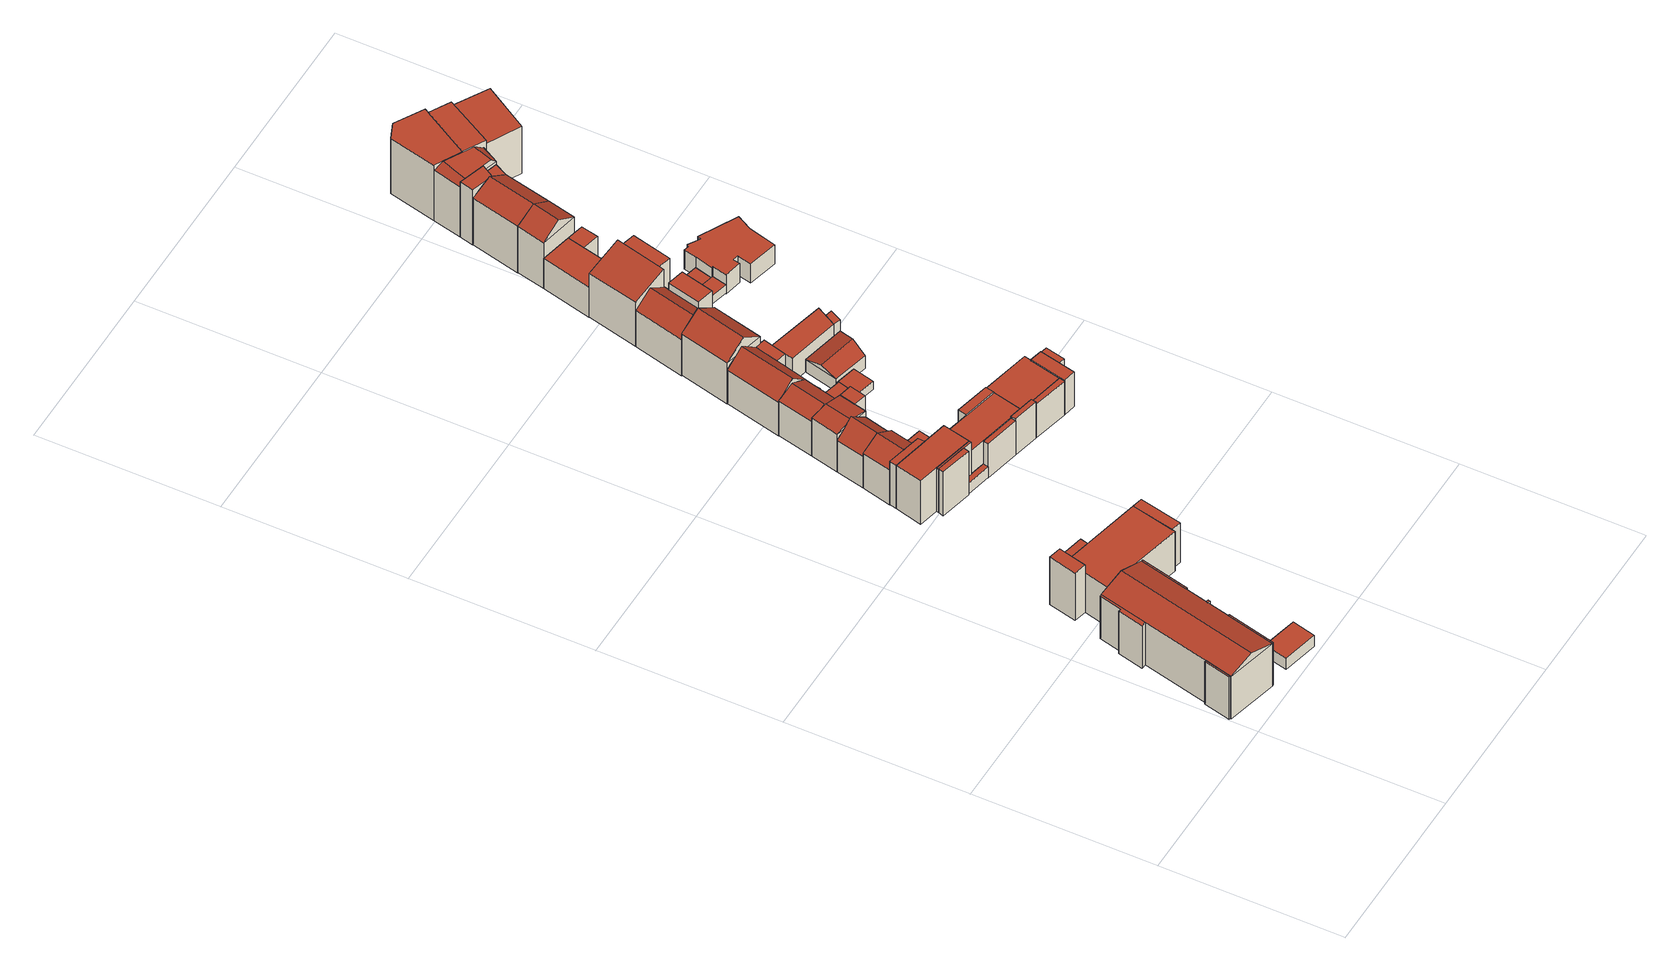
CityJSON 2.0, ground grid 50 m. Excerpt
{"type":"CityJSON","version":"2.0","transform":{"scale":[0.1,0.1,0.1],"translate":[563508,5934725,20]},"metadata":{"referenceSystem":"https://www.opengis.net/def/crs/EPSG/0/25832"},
"CityObjects":{
"building1":{"type":"Building","attributes":{"Geometrietyp2DReferenz":"Polygon","Gemeindeschluessel":"02100110","function":"31001_2010"},"children":["building1-1","building1-2","building1-3","building1-4","building1-5","building1-6"]},
"building1-1":{"type":"BuildingPart","attributes":{"roofType":"1000","measuredHeight":14.23,"storeysAboveGround":4},"parents":["building1"],"geometry":[{"type":"Solid","lod":"2","boundaries":[[[[0,1,2,3]],[[4,5,6,7]],[[6,3,2,7]],[[7,2,1,4]],[[4,1,0,5]],[[5,0,3,6]]]],"semantics":{"surfaces":[{"type":"GroundSurface"},{"type":"RoofSurface","Flaechengroesse":"5.32854754474908","Flaechenrichtung":"0","Flaechenneigung":"90"},{"type":"WallSurface"}],"values":[[0,1,2,2,2,2]]}}]},
"building1-2":{"type":"BuildingPart","attributes":{"roofType":"1000","measuredHeight":14.23,"storeysAboveGround":4},"parents":["building1"],"geometry":[{"type":"Solid","lod":"2","boundaries":[[[[8,9,10,11]],[[12,13,14,15]],[[14,11,10,15]],[[15,10,9,12]],[[12,9,8,13]],[[13,8,11,14]]]],"semantics":{"surfaces":[{"type":"GroundSurface"},{"type":"RoofSurface","Flaechengroesse":"2.61939300060474","Flaechenrichtung":"0","Flaechenneigung":"90"},{"type":"WallSurface"}],"values":[[0,1,2,2,2,2]]}}]},
"building1-3":{"type":"BuildingPart","attributes":{"roofType":"1000","measuredHeight":14.23,"storeysAboveGround":4},"parents":["building1"],"geometry":[{"type":"Solid","lod":"2","boundaries":[[[[16,17,18,19]],[[20,21,22,23]],[[22,19,18,23]],[[23,18,17,20]],[[20,17,16,21]],[[21,16,19,22]]]],"semantics":{"surfaces":[{"type":"GroundSurface"},{"type":"RoofSurface","Flaechengroesse":"0.48314563213718","Flaechenrichtung":"0","Flaechenneigung":"90"},{"type":"WallSurface"}],"values":[[0,1,2,2,2,2]]}}]},
"building1-4":{"type":"BuildingPart","attributes":{"roofType":"1000","measuredHeight":14.23,"storeysAboveGround":4},"parents":["building1"],"geometry":[{"type":"Solid","lod":"2","boundaries":[[[[24,25,26,27,28,29]],[[30,31,32,33,34,35]],[[34,29,28,35]],[[35,28,27,30]],[[30,27,26,31]],[[31,26,25,32]],[[32,25,24,33]],[[33,24,29,34]]]],"semantics":{"surfaces":[{"type":"GroundSurface"},{"type":"RoofSurface","Flaechengroesse":"13.1425052813502","Flaechenrichtung":"0","Flaechenneigung":"90"},{"type":"WallSurface"}],"values":[[0,1,2,2,2,2,2,2]]}}]},
"building1-5":{"type":"BuildingPart","attributes":{"roofType":"1000","measuredHeight":14.23,"storeysAboveGround":4},"parents":["building1"],"geometry":[{"type":"Solid","lod":"2","boundaries":[[[[36,37,38,39]],[[40,41,42,43]],[[42,39,38,43]],[[43,38,37,40]],[[40,37,36,41]],[[41,36,39,42]]]],"semantics":{"surfaces":[{"type":"GroundSurface"},{"type":"RoofSurface","Flaechengroesse":"5.55852126192706","Flaechenrichtung":"0","Flaechenneigung":"90"},{"type":"WallSurface"}],"values":[[0,1,2,2,2,2]]}}]},
"building1-6":{"type":"BuildingPart","attributes":{"roofType":"3100","measuredHeight":16.59,"storeysAboveGround":4},"parents":["building1"],"geometry":[{"type":"Solid","lod":"2","boundaries":[[[[44,2,38,45]],[[7,46,47,43]],[[48,47,46,49]],[[43,47,48]],[[49,46,7]],[[48,45,38,43]],[[43,38,2,7]],[[7,2,44,49]],[[49,44,45,48]]]],"semantics":{"surfaces":[{"type":"GroundSurface"},{"type":"RoofSurface","Flaechengroesse":"315.160801596545","Flaechenrichtung":"103.298118941007","Flaechenneigung":"72.0765352158799"},{"type":"RoofSurface","Flaechengroesse":"314.772934314425","Flaechenrichtung":"283.326560660885","Flaechenneigung":"72.076520180931"},{"type":"WallSurface"}],"values":[[0,1,2,3,3,3,3,3,3]]}}]},
"building2":{"type":"Building","attributes":{"Geometrietyp2DReferenz":"Polygon","Gemeindeschluessel":"02100110","function":"31001_2010","roofType":"1000","measuredHeight":3.72,"storeysAboveGround":1},"geometry":[{"type":"Solid","lod":"2","boundaries":[[[[50,51,52,53]],[[54,55,56,57]],[[56,53,52,57]],[[57,52,51,54]],[[54,51,50,55]],[[55,50,53,56]]]],"semantics":{"surfaces":[{"type":"GroundSurface"},{"type":"RoofSurface","Flaechengroesse":"67.8488260003602","Flaechenrichtung":"0","Flaechenneigung":"90"},{"type":"WallSurface"}],"values":[[0,1,2,2,2,2]]}}]},
"building3":{"type":"Building","attributes":{"Geometrietyp2DReferenz":"Polygon","Gemeindeschluessel":"02100110","function":"31001_1010"},"children":["building3-1","building3-2","building3-3","building3-4"]},
"building3-1":{"type":"BuildingPart","attributes":{"roofType":"1000","measuredHeight":13.28,"storeysAboveGround":5},"parents":["building3"],"geometry":[{"type":"Solid","lod":"2","boundaries":[[[[58,59,60,61]],[[62,63,64,65]],[[64,61,60,65]],[[65,60,59,62]],[[62,59,58,63]],[[63,58,61,64]]]],"semantics":{"surfaces":[{"type":"GroundSurface"},{"type":"RoofSurface","Flaechengroesse":"34.6815328825205","Flaechenrichtung":"0","Flaechenneigung":"90"},{"type":"WallSurface"}],"values":[[0,1,2,2,2,2]]}}]},
"building3-2":{"type":"BuildingPart","attributes":{"roofType":"1000","measuredHeight":13.32,"storeysAboveGround":5},"parents":["building3"],"geometry":[{"type":"Solid","lod":"2","boundaries":[[[[66,67,60,68]],[[69,70,71,65]],[[71,68,60,65]],[[65,60,67,69]],[[69,67,66,70]],[[70,66,68,71]]]],"semantics":{"surfaces":[{"type":"GroundSurface"},{"type":"RoofSurface","Flaechengroesse":"310.443282985133","Flaechenrichtung":"0","Flaechenneigung":"90"},{"type":"WallSurface"}],"values":[[0,1,2,2,2,2]]}}]},
"building3-3":{"type":"BuildingPart","attributes":{"roofType":"1000","measuredHeight":15.95,"storeysAboveGround":5},"parents":["building3"],"geometry":[{"type":"Solid","lod":"2","boundaries":[[[[72,73,74,75]],[[76,77,78,79]],[[78,75,74,79]],[[79,74,73,76]],[[76,73,72,77]],[[77,72,75,78]]]],"semantics":{"surfaces":[{"type":"GroundSurface"},{"type":"RoofSurface","Flaechengroesse":"29.3313388569362","Flaechenrichtung":"0","Flaechenneigung":"90"},{"type":"WallSurface"}],"values":[[0,1,2,2,2,2]]}}]},
"building3-4":{"type":"BuildingPart","attributes":{"roofType":"1000","measuredHeight":13.32,"storeysAboveGround":5},"parents":["building3"],"geometry":[{"type":"Solid","lod":"2","boundaries":[[[[80,81,67,74]],[[82,83,84,69]],[[84,74,67,69]],[[69,67,81,82]],[[82,81,80,83]],[[83,80,74,84]]]],"semantics":{"surfaces":[{"type":"GroundSurface"},{"type":"RoofSurface","Flaechengroesse":"16.8616392766258","Flaechenrichtung":"0","Flaechenneigung":"90"},{"type":"WallSurface"}],"values":[[0,1,2,2,2,2]]}}]},
"building4":{"type":"Building","attributes":{"Geometrietyp2DReferenz":"Polygon","Gemeindeschluessel":"02100110","function":"31001_1010"},"children":["building4-1","building4-2","building4-3","building4-4"]},
"building4-1":{"type":"BuildingPart","attributes":{"roofType":"1000","measuredHeight":14.53,"storeysAboveGround":5},"parents":["building4"],"geometry":[{"type":"Solid","lod":"2","boundaries":[[[[85,86,87,88]],[[89,90,91,92]],[[91,88,87,92]],[[92,87,86,89]],[[89,86,85,90]],[[90,85,88,91]]]],"semantics":{"surfaces":[{"type":"GroundSurface"},{"type":"RoofSurface","Flaechengroesse":"19.8692474073725","Flaechenrichtung":"0","Flaechenneigung":"90"},{"type":"WallSurface"}],"values":[[0,1,2,2,2,2]]}}]},
"building4-2":{"type":"BuildingPart","attributes":{"roofType":"1000","measuredHeight":14.71,"storeysAboveGround":5},"parents":["building4"],"geometry":[{"type":"Solid","lod":"2","boundaries":[[[[93,94,95,96]],[[97,98,99,100]],[[99,96,95,100]],[[100,95,94,97]],[[97,94,93,98]],[[98,93,96,99]]]],"semantics":{"surfaces":[{"type":"GroundSurface"},{"type":"RoofSurface","Flaechengroesse":"13.6179388212705","Flaechenrichtung":"0","Flaechenneigung":"90"},{"type":"WallSurface"}],"values":[[0,1,2,2,2,2]]}}]},
"building4-3":{"type":"BuildingPart","attributes":{"roofType":"1000","measuredHeight":14.53,"storeysAboveGround":5},"parents":["building4"],"geometry":[{"type":"Solid","lod":"2","boundaries":[[[[88,101,102,103]],[[104,91,105,106]],[[105,103,102,106]],[[106,102,101,104]],[[104,101,88,91]],[[91,88,103,105]]]],"semantics":{"surfaces":[{"type":"GroundSurface"},{"type":"RoofSurface","Flaechengroesse":"134.16170996282","Flaechenrichtung":"0","Flaechenneigung":"90"},{"type":"WallSurface"}],"values":[[0,1,2,2,2,2]]}}]},
"building4-4":{"type":"BuildingPart","attributes":{"roofType":"1000","measuredHeight":14.53,"storeysAboveGround":5},"parents":["building4"],"geometry":[{"type":"Solid","lod":"2","boundaries":[[[[107,102,108,93]],[[106,109,110,111]],[[110,93,108,111]],[[111,108,102,106]],[[106,102,107,109]],[[109,107,93,110]]]],"semantics":{"surfaces":[{"type":"GroundSurface"},{"type":"RoofSurface","Flaechengroesse":"8.68361382007749","Flaechenrichtung":"0","Flaechenneigung":"90"},{"type":"WallSurface"}],"values":[[0,1,2,2,2,2]]}}]},
"building5":{"type":"Building","attributes":{"Geometrietyp2DReferenz":"Polygon","Gemeindeschluessel":"02100110","function":"51009_1610","roofType":"1000","measuredHeight":3.5},"geometry":[{"type":"Solid","lod":"2","boundaries":[[[[112,113,114,115]],[[116,117,118,119]],[[118,115,114,119]],[[119,114,113,116]],[[116,113,112,117]],[[117,112,115,118]]]],"semantics":{"surfaces":[{"type":"GroundSurface"},{"type":"RoofSurface","Flaechengroesse":"10.7858409977369","Flaechenrichtung":"0","Flaechenneigung":"90"},{"type":"WallSurface"}],"values":[[0,1,2,2,2,2]]}}]},
"building6":{"type":"Building","attributes":{"Geometrietyp2DReferenz":"Polygon","Gemeindeschluessel":"02100110","function":"31001_1120","roofType":"3100","measuredHeight":14.58,"storeysAboveGround":3},"address":[{"country":"Germany","locality":"Hamburg","thoroughfareNumber":"148","thoroughfareName":"Bernstorffstraße","postcode":"22767"}],"geometry":[{"type":"Solid","lod":"2","boundaries":[[[[120,121,122,123]],[[124,125,126,127]],[[128,126,125,129]],[[127,126,128]],[[129,125,124]],[[128,123,122,127]],[[127,122,121,124]],[[124,121,120,129]],[[129,120,123,128]]]],"semantics":{"surfaces":[{"type":"GroundSurface"},{"type":"RoofSurface","Flaechengroesse":"51.9534365075874","Flaechenrichtung":"283.269244132219","Flaechenneigung":"51.9258893031892"},{"type":"RoofSurface","Flaechengroesse":"52.0683313152469","Flaechenrichtung":"103.250343597314","Flaechenneigung":"51.925667591761"},{"type":"WallSurface"}],"values":[[0,1,2,3,3,3,3,3,3]]}}]},
"building7":{"type":"Building","attributes":{"Geometrietyp2DReferenz":"Polygon","Gemeindeschluessel":"02100110","function":"31001_1120"},"children":["building7-1","building7-2"]},
"building7-1":{"type":"BuildingPart","attributes":{"roofType":"1000","measuredHeight":3.7,"storeysAboveGround":3},"parents":["building7"],"geometry":[{"type":"Solid","lod":"2","boundaries":[[[[130,131,132,120]],[[133,134,135,136]],[[135,120,132,136]],[[136,132,131,133]],[[133,131,130,134]],[[134,130,120,135]]]],"semantics":{"surfaces":[{"type":"GroundSurface"},{"type":"RoofSurface","Flaechengroesse":"47.8672230558518","Flaechenrichtung":"0","Flaechenneigung":"90"},{"type":"WallSurface"}],"values":[[0,1,2,2,2,2]]}}]},
"building7-2":{"type":"BuildingPart","attributes":{"roofType":"3100","measuredHeight":14.51,"storeysAboveGround":3},"parents":["building7"],"geometry":[{"type":"Solid","lod":"2","boundaries":[[[[121,120,137,138]],[[139,125,140,141]],[[142,140,125,143]],[[141,140,142]],[[143,125,139]],[[142,138,137,141]],[[141,137,120,139]],[[139,120,121,143]],[[143,121,138,142]]]],"semantics":{"surfaces":[{"type":"GroundSurface"},{"type":"RoofSurface","Flaechengroesse":"48.482838668012","Flaechenrichtung":"103.203595412753","Flaechenneigung":"61.0467936736948"},{"type":"RoofSurface","Flaechengroesse":"48.4534604341062","Flaechenrichtung":"283.250418143079","Flaechenneigung":"61.0468195227721"},{"type":"WallSurface"}],"values":[[0,1,2,3,3,3,3,3,3]]}}]},
"building8":{"type":"Building","attributes":{"Geometrietyp2DReferenz":"Polygon","Gemeindeschluessel":"02100110","function":"31001_1010"},"children":["building8-1","building8-2"]},
"building8-1":{"type":"BuildingPart","attributes":{"roofType":"1000","measuredHeight":12.73,"storeysAboveGround":3},"parents":["building8"],"geometry":[{"type":"Solid","lod":"2","boundaries":[[[[144,145,146,147]],[[148,149,150,151]],[[150,147,146,151]],[[151,146,145,148]],[[148,145,144,149]],[[149,144,147,150]]]],"semantics":{"surfaces":[{"type":"GroundSurface"},{"type":"RoofSurface","Flaechengroesse":"17.2917220002516","Flaechenrichtung":"0","Flaechenneigung":"90"},{"type":"WallSurface"}],"values":[[0,1,2,2,2,2]]}}]},
"building8-2":{"type":"BuildingPart","attributes":{"roofType":"3100","measuredHeight":13.71,"storeysAboveGround":3},"parents":["building8"],"geometry":[{"type":"Solid","lod":"2","boundaries":[[[[152,145,153,154]],[[148,155,156,157]],[[158,156,155,159]],[[157,156,158]],[[159,155,148]],[[158,154,153,157]],[[157,153,145,148]],[[148,145,152,159]],[[159,152,154,158]]]],"semantics":{"surfaces":[{"type":"GroundSurface"},{"type":"RoofSurface","Flaechengroesse":"41.2022900277774","Flaechenrichtung":"103.363009781253","Flaechenneigung":"79.055906513011"},{"type":"RoofSurface","Flaechengroesse":"41.351238297018","Flaechenrichtung":"283.303027876311","Flaechenneigung":"79.0559501679076"},{"type":"WallSurface"}],"values":[[0,1,2,3,3,3,3,3,3]]}}]},
"building9":{"type":"Building","attributes":{"Geometrietyp2DReferenz":"Polygon","Gemeindeschluessel":"02100110","function":"31001_1010"},"children":["building9-1","building9-2"]},
"building9-1":{"type":"BuildingPart","attributes":{"roofType":"3100","measuredHeight":14.1,"storeysAboveGround":3},"parents":["building9"],"geometry":[{"type":"Solid","lod":"2","boundaries":[[[[160,161,162,163]],[[164,165,166,167]],[[168,166,165,169]],[[167,166,168]],[[169,165,164]],[[168,163,162,167]],[[167,162,161,164]],[[164,161,160,169]],[[169,160,163,168]]]],"semantics":{"surfaces":[{"type":"GroundSurface"},{"type":"RoofSurface","Flaechengroesse":"53.9818879730454","Flaechenrichtung":"103.393508592369","Flaechenneigung":"62.4234003687389"},{"type":"RoofSurface","Flaechengroesse":"54.1372078625639","Flaechenrichtung":"283.313659964866","Flaechenneigung":"62.42356008838"},{"type":"WallSurface"}],"values":[[0,1,2,3,3,3,3,3,3]]}}]},
"building9-2":{"type":"BuildingPart","attributes":{"roofType":"1000","measuredHeight":11.67,"storeysAboveGround":3},"parents":["building9"],"geometry":[{"type":"Solid","lod":"2","boundaries":[[[[170,171,162,172]],[[173,174,175,167]],[[175,172,162,167]],[[167,162,171,173]],[[173,171,170,174]],[[174,170,172,175]]]],"semantics":{"surfaces":[{"type":"GroundSurface"},{"type":"RoofSurface","Flaechengroesse":"17.343260053543","Flaechenrichtung":"0","Flaechenneigung":"90"},{"type":"WallSurface"}],"values":[[0,1,2,2,2,2]]}}]},
"building10":{"type":"Building","attributes":{"Geometrietyp2DReferenz":"Polygon","Gemeindeschluessel":"02100110","function":"31001_1010"},"children":["building10-1","building10-2","building10-3"]},
"building10-1":{"type":"BuildingPart","attributes":{"roofType":"1000","measuredHeight":11.55,"storeysAboveGround":5},"parents":["building10"],"geometry":[{"type":"Solid","lod":"2","boundaries":[[[[176,177,178,179]],[[180,181,182,183]],[[182,179,178,183]],[[183,178,177,180]],[[180,177,176,181]],[[181,176,179,182]]]],"semantics":{"surfaces":[{"type":"GroundSurface"},{"type":"RoofSurface","Flaechengroesse":"25.0244923285885","Flaechenrichtung":"0","Flaechenneigung":"90"},{"type":"WallSurface"}],"values":[[0,1,2,2,2,2]]}}]},
"building10-2":{"type":"BuildingPart","attributes":{"roofType":"1000","measuredHeight":11.35,"storeysAboveGround":5},"parents":["building10"],"geometry":[{"type":"Solid","lod":"2","boundaries":[[[[184,178,185,186]],[[187,188,189,190]],[[189,186,185,190]],[[190,185,178,187]],[[187,178,184,188]],[[188,184,186,189]]]],"semantics":{"surfaces":[{"type":"GroundSurface"},{"type":"RoofSurface","Flaechengroesse":"152.413757167369","Flaechenrichtung":"0","Flaechenneigung":"90"},{"type":"WallSurface"}],"values":[[0,1,2,2,2,2]]}}]},
"building10-3":{"type":"BuildingPart","attributes":{"roofType":"1000","measuredHeight":11.35,"storeysAboveGround":5},"parents":["building10"],"geometry":[{"type":"Solid","lod":"2","boundaries":[[[[191,192,193,194]],[[195,196,197,198]],[[197,194,193,198]],[[198,193,192,195]],[[195,192,191,196]],[[196,191,194,197]]]],"semantics":{"surfaces":[{"type":"GroundSurface"},{"type":"RoofSurface","Flaechengroesse":"14.9933719988866","Flaechenrichtung":"0","Flaechenneigung":"90"},{"type":"WallSurface"}],"values":[[0,1,2,2,2,2]]}}]},
"building11":{"type":"Building","attributes":{"Geometrietyp2DReferenz":"Polygon","Gemeindeschluessel":"02100110","function":"51009_1610","roofType":"1000","measuredHeight":11.98},"geometry":[{"type":"Solid","lod":"2","boundaries":[[[[193,192,199,200]],[[201,202,203,204]],[[203,200,199,204]],[[204,199,192,201]],[[201,192,193,202]],[[202,193,200,203]]]],"semantics":{"surfaces":[{"type":"GroundSurface"},{"type":"RoofSurface","Flaechengroesse":"11.1514389996419","Flaechenrichtung":"0","Flaechenneigung":"90"},{"type":"WallSurface"}],"values":[[0,1,2,2,2,2]]}}]},
"building12":{"type":"Building","attributes":{"Geometrietyp2DReferenz":"Polygon","Gemeindeschluessel":"02100110","function":"31001_1010"},"children":["building12-1","building12-2","building12-3"]},
"building12-1":{"type":"BuildingPart","attributes":{"roofType":"1000","measuredHeight":11.34,"storeysAboveGround":3},"parents":["building12"],"geometry":[{"type":"Solid","lod":"2","boundaries":[[[[205,206,207,208]],[[209,210,211,212]],[[211,208,207,212]],[[212,207,206,209]],[[209,206,205,210]],[[210,205,208,211]]]],"semantics":{"surfaces":[{"type":"GroundSurface"},{"type":"RoofSurface","Flaechengroesse":"19.942092091742","Flaechenrichtung":"0","Flaechenneigung":"90"},{"type":"WallSurface"}],"values":[[0,1,2,2,2,2]]}}]},
"building12-2":{"type":"BuildingPart","attributes":{"roofType":"3100","measuredHeight":15.49,"storeysAboveGround":3},"parents":["building12"],"geometry":[{"type":"Solid","lod":"2","boundaries":[[[[213,206,214,215]],[[209,216,217,218]],[[219,217,216,220]],[[218,217,219]],[[220,216,209]],[[219,215,214,218]],[[218,214,206,209]],[[209,206,213,220]],[[220,213,215,219]]]],"semantics":{"surfaces":[{"type":"GroundSurface"},{"type":"RoofSurface","Flaechengroesse":"104.147521262798","Flaechenrichtung":"103.810189962025","Flaechenneigung":"49.9634935703567"},{"type":"RoofSurface","Flaechengroesse":"104.108374589506","Flaechenrichtung":"283.448666729703","Flaechenneigung":"49.9639139235383"},{"type":"WallSurface"}],"values":[[0,1,2,3,3,3,3,3,3]]}}]},
"building12-3":{"type":"BuildingPart","attributes":{"roofType":"1000","measuredHeight":4.81,"storeysAboveGround":3},"parents":["building12"],"geometry":[{"type":"Solid","lod":"2","boundaries":[[[[221,222,214,223]],[[224,225,226,227]],[[226,223,214,227]],[[227,214,222,224]],[[224,222,221,225]],[[225,221,223,226]]]],"semantics":{"surfaces":[{"type":"GroundSurface"},{"type":"RoofSurface","Flaechengroesse":"34.8740155718877","Flaechenrichtung":"0","Flaechenneigung":"90"},{"type":"WallSurface"}],"values":[[0,1,2,2,2,2]]}}]},
"building13":{"type":"Building","attributes":{"Geometrietyp2DReferenz":"Polygon","Gemeindeschluessel":"02100110","function":"31001_1010","roofType":"3100","measuredHeight":18.01,"storeysAboveGround":4},"address":[{"country":"Germany","locality":"Hamburg","thoroughfareNumber":"158","thoroughfareName":"Bernstorffstraße","postcode":"22767"}],"geometry":[{"type":"Solid","lod":"2","boundaries":[[[[228,229,230,231]],[[232,233,234,235]],[[236,234,233,237]],[[235,234,236]],[[237,233,232]],[[236,231,230,235]],[[235,230,229,232]],[[232,229,228,237]],[[237,228,231,236]]]],"semantics":{"surfaces":[{"type":"GroundSurface"},{"type":"RoofSurface","Flaechengroesse":"101.940762135678","Flaechenrichtung":"103.460524287452","Flaechenneigung":"54.3937521679188"},{"type":"RoofSurface","Flaechengroesse":"101.92052715549","Flaechenrichtung":"283.33609815338","Flaechenneigung":"54.3934560870356"},{"type":"WallSurface"}],"values":[[0,1,2,3,3,3,3,3,3]]}}]},
"building14":{"type":"Building","attributes":{"Geometrietyp2DReferenz":"Polygon","Gemeindeschluessel":"02100110","function":"31001_2460","roofType":"1000","measuredHeight":2.79,"storeysAboveGround":1},"geometry":[{"type":"Solid","lod":"2","boundaries":[[[[238,239,240,241]],[[242,243,244,245]],[[244,241,240,245]],[[245,240,239,242]],[[242,239,238,243]],[[243,238,241,244]]]],"semantics":{"surfaces":[{"type":"GroundSurface"},{"type":"RoofSurface","Flaechengroesse":"36.4801480041431","Flaechenrichtung":"0","Flaechenneigung":"90"},{"type":"WallSurface"}],"values":[[0,1,2,2,2,2]]}}]},
"building15":{"type":"Building","attributes":{"Geometrietyp2DReferenz":"Polygon","Gemeindeschluessel":"02100110","function":"31001_1010"},"children":["building15-1","building15-2","building15-3","building15-4"]},
"building15-1":{"type":"BuildingPart","attributes":{"roofType":"1000","measuredHeight":11.35,"storeysAboveGround":5},"parents":["building15"],"geometry":[{"type":"Solid","lod":"2","boundaries":[[[[246,247,248,249]],[[250,251,252,253]],[[252,249,248,253]],[[253,248,247,250]],[[250,247,246,251]],[[251,246,249,252]]]],"semantics":{"surfaces":[{"type":"GroundSurface"},{"type":"RoofSurface","Flaechengroesse":"15.4339977446727","Flaechenrichtung":"0","Flaechenneigung":"90"},{"type":"WallSurface"}],"values":[[0,1,2,2,2,2]]}}]},
"building15-2":{"type":"BuildingPart","attributes":{"roofType":"1000","measuredHeight":11.56,"storeysAboveGround":5},"parents":["building15"],"geometry":[{"type":"Solid","lod":"2","boundaries":[[[[254,255,249,256]],[[257,258,259,260]],[[259,256,249,260]],[[260,249,255,257]],[[257,255,254,258]],[[258,254,256,259]]]],"semantics":{"surfaces":[{"type":"GroundSurface"},{"type":"RoofSurface","Flaechengroesse":"36.1426268571937","Flaechenrichtung":"0","Flaechenneigung":"90"},{"type":"WallSurface"}],"values":[[0,1,2,2,2,2]]}}]},
"building15-3":{"type":"BuildingPart","attributes":{"roofType":"1000","measuredHeight":11.35,"storeysAboveGround":5},"parents":["building15"],"geometry":[{"type":"Solid","lod":"2","boundaries":[[[[261,262,248,263]],[[264,265,266,253]],[[266,263,248,253]],[[253,248,262,264]],[[264,262,261,265]],[[265,261,263,266]]]],"semantics":{"surfaces":[{"type":"GroundSurface"},{"type":"RoofSurface","Flaechengroesse":"152.289535060242","Flaechenrichtung":"0","Flaechenneigung":"90"},{"type":"WallSurface"}],"values":[[0,1,2,2,2,2]]}}]},
"building15-4":{"type":"BuildingPart","attributes":{"roofType":"1000","measuredHeight":11.29,"storeysAboveGround":5},"parents":["building15"],"geometry":[{"type":"Solid","lod":"2","boundaries":[[[[267,268,269,254]],[[270,271,272,273]],[[272,254,269,273]],[[273,269,268,270]],[[270,268,267,271]],[[271,267,254,272]]]],"semantics":{"surfaces":[{"type":"GroundSurface"},{"type":"RoofSurface","Flaechengroesse":"11.0175538259775","Flaechenrichtung":"0","Flaechenneigung":"90"},{"type":"WallSurface"}],"values":[[0,1,2,2,2,2]]}}]},
"building16":{"type":"Building","attributes":{"Geometrietyp2DReferenz":"Polygon","Gemeindeschluessel":"02100110","function":"31001_1010"},"children":["building16-1","building16-2"]},
"building16-1":{"type":"BuildingPart","attributes":{"roofType":"1000","measuredHeight":14.29,"storeysAboveGround":3},"parents":["building16"],"geometry":[{"type":"Solid","lod":"2","boundaries":[[[[274,275,276,277]],[[278,279,280,281]],[[280,277,276,281]],[[281,276,275,278]],[[278,275,274,279]],[[279,274,277,280]]]],"semantics":{"surfaces":[{"type":"GroundSurface"},{"type":"RoofSurface","Flaechengroesse":"44.4381207190834","Flaechenrichtung":"0","Flaechenneigung":"90"},{"type":"WallSurface"}],"values":[[0,1,2,2,2,2]]}}]},
"building16-2":{"type":"BuildingPart","attributes":{"roofType":"3100","measuredHeight":15.73,"storeysAboveGround":3},"parents":["building16"],"geometry":[{"type":"Solid","lod":"2","boundaries":[[[[282,283,284,285]],[[286,287,288,289]],[[290,288,287,291]],[[289,288,290]],[[291,287,286]],[[290,285,284,289]],[[289,284,283,286]],[[286,283,282,291]],[[291,282,285,290]]]],"semantics":{"surfaces":[{"type":"GroundSurface"},{"type":"RoofSurface","Flaechengroesse":"93.2151122464162","Flaechenrichtung":"283.302967178862","Flaechenneigung":"53.9578713744019"},{"type":"RoofSurface","Flaechengroesse":"93.517565758309","Flaechenrichtung":"103.352066150492","Flaechenneigung":"53.9578765636949"},{"type":"WallSurface"}],"values":[[0,1,2,3,3,3,3,3,3]]}}]},
"building17":{"type":"Building","attributes":{"Geometrietyp2DReferenz":"Polygon","Gemeindeschluessel":"02100110","function":"51009_1610","roofType":"3100","measuredHeight":5.69},"geometry":[{"type":"Solid","lod":"2","boundaries":[[[[292,293,294,295]],[[296,297,298,299]],[[300,298,297,301]],[[299,298,300]],[[301,297,296]],[[300,295,294,299]],[[299,294,293,296]],[[296,293,292,301]],[[301,292,295,300]]]],"semantics":{"surfaces":[{"type":"GroundSurface"},{"type":"RoofSurface","Flaechengroesse":"60.2417292442444","Flaechenrichtung":"13.0960117359585","Flaechenneigung":"73.19665628575"},{"type":"RoofSurface","Flaechengroesse":"54.7237148597014","Flaechenrichtung":"193.333624628817","Flaechenneigung":"73.204040135553"},{"type":"WallSurface"}],"values":[[0,1,2,3,3,3,3,3,3]]}}]},
"building18":{"type":"Building","attributes":{"Geometrietyp2DReferenz":"Polygon","Gemeindeschluessel":"02100110","function":"31001_2010"},"children":["building18-1","building18-2","building18-3"]},
"building18-1":{"type":"BuildingPart","attributes":{"roofType":"1000","measuredHeight":8,"storeysAboveGround":2},"parents":["building18"],"geometry":[{"type":"Solid","lod":"2","boundaries":[[[[302,303,304,305]],[[306,307,308,309]],[[308,305,304,309]],[[309,304,303,306]],[[306,303,302,307]],[[307,302,305,308]]]],"semantics":{"surfaces":[{"type":"GroundSurface"},{"type":"RoofSurface","Flaechengroesse":"101.205895673689","Flaechenrichtung":"0","Flaechenneigung":"90"},{"type":"WallSurface"}],"values":[[0,1,2,2,2,2]]}}]},
"building18-2":{"type":"BuildingPart","attributes":{"roofType":"1000","measuredHeight":8,"storeysAboveGround":2},"parents":["building18"],"geometry":[{"type":"Solid","lod":"2","boundaries":[[[[305,310,311,312]],[[313,308,314,315]],[[314,312,311,315]],[[315,311,310,313]],[[313,310,305,308]],[[308,305,312,314]]]],"semantics":{"surfaces":[{"type":"GroundSurface"},{"type":"RoofSurface","Flaechengroesse":"5.2851549984955","Flaechenrichtung":"0","Flaechenneigung":"90"},{"type":"WallSurface"}],"values":[[0,1,2,2,2,2]]}}]},
"building18-3":{"type":"BuildingPart","attributes":{"roofType":"1000","measuredHeight":8,"storeysAboveGround":2},"parents":["building18"],"geometry":[{"type":"Solid","lod":"2","boundaries":[[[[316,294,303,317]],[[318,319,320,306]],[[320,317,303,306]],[[306,303,294,318]],[[318,294,316,319]],[[319,316,317,320]]]],"semantics":{"surfaces":[{"type":"GroundSurface"},{"type":"RoofSurface","Flaechengroesse":"7.33055481465748","Flaechenrichtung":"0","Flaechenneigung":"90"},{"type":"WallSurface"}],"values":[[0,1,2,2,2,2]]}}]},
"building19":{"type":"Building","attributes":{"Geometrietyp2DReferenz":"Polygon","Gemeindeschluessel":"02100110","function":"31001_1120"},"children":["building19-1","building19-2"]},
"building19-1":{"type":"BuildingPart","attributes":{"roofType":"1000","measuredHeight":17.88,"storeysAboveGround":5},"parents":["building19"],"geometry":[{"type":"Solid","lod":"2","boundaries":[[[[321,322,323,324]],[[325,326,327,328]],[[327,324,323,328]],[[328,323,322,325]],[[325,322,321,326]],[[326,321,324,327]]]],"semantics":{"surfaces":[{"type":"GroundSurface"},{"type":"RoofSurface","Flaechengroesse":"42.6445371981628","Flaechenrichtung":"0","Flaechenneigung":"90"},{"type":"WallSurface"}],"values":[[0,1,2,2,2,2]]}}]},
"building19-2":{"type":"BuildingPart","attributes":{"roofType":"2100","measuredHeight":18.18,"storeysAboveGround":5},"parents":["building19"],"geometry":[{"type":"Solid","lod":"2","boundaries":[[[[329,330,284,331]],[[332,333,334,335]],[[334,331,284,335]],[[335,284,330,332]],[[332,330,329,333]],[[333,329,331,334]]]],"semantics":{"surfaces":[{"type":"GroundSurface"},{"type":"RoofSurface","Flaechengroesse":"156.068087117431","Flaechenrichtung":"283.272090321649","Flaechenneigung":"71.0780710551756"},{"type":"WallSurface"}],"values":[[0,1,2,2,2,2]]}}]},
"building20":{"type":"Building","attributes":{"Geometrietyp2DReferenz":"Polygon","Gemeindeschluessel":"02100110","function":"31001_1120"},"children":["building20-1","building20-2"]},
"building20-1":{"type":"BuildingPart","attributes":{"roofType":"1000","measuredHeight":10.07,"storeysAboveGround":2},"parents":["building20"],"geometry":[{"type":"Solid","lod":"2","boundaries":[[[[336,337,338,339]],[[340,341,342,343]],[[342,339,338,343]],[[343,338,337,340]],[[340,337,336,341]],[[341,336,339,342]]]],"semantics":{"surfaces":[{"type":"GroundSurface"},{"type":"RoofSurface","Flaechengroesse":"129.055058144146","Flaechenrichtung":"0","Flaechenneigung":"90"},{"type":"WallSurface"}],"values":[[0,1,2,2,2,2]]}}]},
"building20-2":{"type":"BuildingPart","attributes":{"roofType":"1000","measuredHeight":10.07,"storeysAboveGround":2},"parents":["building20"],"geometry":[{"type":"Solid","lod":"2","boundaries":[[[[344,345,346,337]],[[347,348,340,349]],[[340,337,346,349]],[[349,346,345,347]],[[347,345,344,348]],[[348,344,337,340]]]],"semantics":{"surfaces":[{"type":"GroundSurface"},{"type":"RoofSurface","Flaechengroesse":"23.9383748538555","Flaechenrichtung":"0","Flaechenneigung":"90"},{"type":"WallSurface"}],"values":[[0,1,2,2,2,2]]}}]},
"building21":{"type":"Building","attributes":{"Geometrietyp2DReferenz":"Polygon","Gemeindeschluessel":"02100110","function":"31001_2700","roofType":"1000","measuredHeight":2.77,"storeysAboveGround":1},"geometry":[{"type":"Solid","lod":"2","boundaries":[[[[350,351,352,353,354]],[[355,356,357,358,359]],[[358,354,353,359]],[[359,353,352,355]],[[355,352,351,356]],[[356,351,350,357]],[[357,350,354,358]]]],"semantics":{"surfaces":[{"type":"GroundSurface"},{"type":"RoofSurface","Flaechengroesse":"24.2977945029129","Flaechenrichtung":"0","Flaechenneigung":"90"},{"type":"WallSurface"}],"values":[[0,1,2,2,2,2,2]]}}]},
"building22":{"type":"Building","attributes":{"Geometrietyp2DReferenz":"Polygon","Gemeindeschluessel":"02100110","function":"31001_1010","roofType":"3100","measuredHeight":18.78,"storeysAboveGround":5},"address":[{"country":"Germany","locality":"Hamburg","thoroughfareNumber":"170","thoroughfareName":"Bernstorffstraße","postcode":"22767"}],"geometry":[{"type":"Solid","lod":"2","boundaries":[[[[360,336,361,362]],[[363,364,365,366]],[[367,365,364,368]],[[366,365,367]],[[368,364,363]],[[367,362,361,366]],[[366,361,336,363]],[[363,336,360,368]],[[368,360,362,367]]]],"semantics":{"surfaces":[{"type":"GroundSurface"},{"type":"RoofSurface","Flaechengroesse":"52.0165960560761","Flaechenrichtung":"283.172072200902","Flaechenneigung":"58.9076937847936"},{"type":"RoofSurface","Flaechengroesse":"52.0098794823242","Flaechenrichtung":"102.979480763542","Flaechenneigung":"58.9077777544204"},{"type":"WallSurface"}],"values":[[0,1,2,3,3,3,3,3,3]]}}]},
"building23":{"type":"Building","attributes":{"Geometrietyp2DReferenz":"Polygon","Gemeindeschluessel":"02100110","function":"31001_2700","roofType":"1000","measuredHeight":2.47,"storeysAboveGround":1},"geometry":[{"type":"Solid","lod":"2","boundaries":[[[[369,370,371,372,351,350]],[[373,374,375,376,377,378]],[[377,350,351,378]],[[378,351,372,373]],[[373,372,371,374]],[[374,371,370,375]],[[375,370,369,376]],[[376,369,350,377]]]],"semantics":{"surfaces":[{"type":"GroundSurface"},{"type":"RoofSurface","Flaechengroesse":"24.7183354985598","Flaechenrichtung":"0","Flaechenneigung":"90"},{"type":"WallSurface"}],"values":[[0,1,2,2,2,2,2,2]]}}]},
"building24":{"type":"Building","attributes":{"Geometrietyp2DReferenz":"Polygon","Gemeindeschluessel":"02100110","function":"31001_1120"},"children":["building24-1","building24-2"]},
"building24-1":{"type":"BuildingPart","attributes":{"roofType":"3100","measuredHeight":18.83,"storeysAboveGround":5},"parents":["building24"],"geometry":[{"type":"Solid","lod":"2","boundaries":[[[[379,380,381,382]],[[383,384,385,367]],[[366,385,384,386]],[[367,385,366]],[[386,384,383]],[[366,382,381,367]],[[367,381,380,383]],[[383,380,379,386]],[[386,379,382,366]]]],"semantics":{"surfaces":[{"type":"GroundSurface"},{"type":"RoofSurface","Flaechengroesse":"87.3510681889225","Flaechenrichtung":"102.974042212487","Flaechenneigung":"58.9938523993481"},{"type":"RoofSurface","Flaechengroesse":"89.5853835255282","Flaechenrichtung":"283.178269346835","Flaechenneigung":"58.996269446465"},{"type":"WallSurface"}],"values":[[0,1,2,3,3,3,3,3,3]]}}]},
"building24-2":{"type":"BuildingPart","attributes":{"roofType":"1000","measuredHeight":15.51,"storeysAboveGround":5},"parents":["building24"],"geometry":[{"type":"Solid","lod":"2","boundaries":[[[[387,388,380,389]],[[390,391,392,383]],[[392,389,380,383]],[[383,380,388,390]],[[390,388,387,391]],[[391,387,389,392]]]],"semantics":{"surfaces":[{"type":"GroundSurface"},{"type":"RoofSurface","Flaechengroesse":"17.3613374410999","Flaechenrichtung":"0","Flaechenneigung":"90"},{"type":"WallSurface"}],"values":[[0,1,2,2,2,2]]}}]},
"building25":{"type":"Building","attributes":{"Geometrietyp2DReferenz":"Polygon","Gemeindeschluessel":"02100110","function":"31001_1120","roofType":"1000","measuredHeight":6.41,"storeysAboveGround":3},"address":[{"country":"Germany","locality":"Hamburg","thoroughfareNumber":"160","thoroughfareName":"Bernstorffstraße","postcode":"22767"}],"geometry":[{"type":"Solid","lod":"2","boundaries":[[[[393,394,395,396,397,398,399,400,401,402,403,404,405,406,407,408]],[[409,410,411,412,413,414,415,416,417,418,419,420,421,422,423,424]],[[423,408,407,424]],[[424,407,406,409]],[[409,406,405,410]],[[410,405,404,411]],[[411,404,403,412]],[[412,403,402,413]],[[413,402,401,414]],[[414,401,400,415]],[[415,400,399,416]],[[416,399,398,417]],[[417,398,397,418]],[[418,397,396,419]],[[419,396,395,420]],[[420,395,394,421]],[[421,394,393,422]],[[422,393,408,423]]]],"semantics":{"surfaces":[{"type":"GroundSurface"},{"type":"RoofSurface","Flaechengroesse":"205.184752488963","Flaechenrichtung":"0","Flaechenneigung":"90"},{"type":"WallSurface"}],"values":[[0,1,2,2,2,2,2,2,2,2,2,2,2,2,2,2,2,2]]}}]},
"building26":{"type":"Building","attributes":{"Geometrietyp2DReferenz":"Polygon","Gemeindeschluessel":"02100110","function":"31001_3050"},"children":["building26-1","building26-2","building26-3","building26-4","building26-5","building26-6"]},
"building26-1":{"type":"BuildingPart","attributes":{"roofType":"1000","measuredHeight":18.47,"storeysAboveGround":4},"parents":["building26"],"geometry":[{"type":"Solid","lod":"2","boundaries":[[[[425,426,427,428,429]],[[430,431,432,433,434]],[[433,429,428,434]],[[434,428,427,430]],[[430,427,426,431]],[[431,426,425,432]],[[432,425,429,433]]]],"semantics":{"surfaces":[{"type":"GroundSurface"},{"type":"RoofSurface","Flaechengroesse":"168.767545660749","Flaechenrichtung":"0","Flaechenneigung":"90"},{"type":"WallSurface"}],"values":[[0,1,2,2,2,2,2]]}}]},
"building26-2":{"type":"BuildingPart","attributes":{"roofType":"1000","measuredHeight":18.52,"storeysAboveGround":4},"parents":["building26"],"geometry":[{"type":"Solid","lod":"2","boundaries":[[[[435,436,437,438]],[[439,440,441,442]],[[441,438,437,442]],[[442,437,436,439]],[[439,436,435,440]],[[440,435,438,441]]]],"semantics":{"surfaces":[{"type":"GroundSurface"},{"type":"RoofSurface","Flaechengroesse":"28.136267054673","Flaechenrichtung":"0","Flaechenneigung":"90"},{"type":"WallSurface"}],"values":[[0,1,2,2,2,2]]}}]},
"building26-3":{"type":"BuildingPart","attributes":{"roofType":"1000","measuredHeight":15.42,"storeysAboveGround":4},"parents":["building26"],"geometry":[{"type":"Solid","lod":"2","boundaries":[[[[443,444,445,446]],[[447,448,449,450]],[[449,446,445,450]],[[450,445,444,447]],[[447,444,443,448]],[[448,443,446,449]]]],"semantics":{"surfaces":[{"type":"GroundSurface"},{"type":"RoofSurface","Flaechengroesse":"6.43804049776078","Flaechenrichtung":"0","Flaechenneigung":"90"},{"type":"WallSurface"}],"values":[[0,1,2,2,2,2]]}}]},
"building26-4":{"type":"BuildingPart","attributes":{"roofType":"1000","measuredHeight":15.68,"storeysAboveGround":4},"parents":["building26"],"geometry":[{"type":"Solid","lod":"2","boundaries":[[[[451,452,453,444]],[[454,455,456,457]],[[456,444,453,457]],[[457,453,452,454]],[[454,452,451,455]],[[455,451,444,456]]]],"semantics":{"surfaces":[{"type":"GroundSurface"},{"type":"RoofSurface","Flaechengroesse":"167.501943456365","Flaechenrichtung":"0","Flaechenneigung":"90"},{"type":"WallSurface"}],"values":[[0,1,2,2,2,2]]}}]},
"building26-5":{"type":"BuildingPart","attributes":{"roofType":"1000","measuredHeight":18.52,"storeysAboveGround":4},"parents":["building26"],"geometry":[{"type":"Solid","lod":"2","boundaries":[[[[458,429,459,445]],[[460,461,462,463]],[[462,445,459,463]],[[463,459,429,460]],[[460,429,458,461]],[[461,458,445,462]]]],"semantics":{"surfaces":[{"type":"GroundSurface"},{"type":"RoofSurface","Flaechengroesse":"100.07393973333","Flaechenrichtung":"0","Flaechenneigung":"90"},{"type":"WallSurface"}],"values":[[0,1,2,2,2,2]]}}]},
"building26-6":{"type":"BuildingPart","attributes":{"roofType":"9999","measuredHeight":18.48,"storeysAboveGround":4},"parents":["building26"],"geometry":[{"type":"Solid","lod":"2","boundaries":[[[[464,437,425,465]],[[466,467,468,469]],[[470,468,467,471]],[[472,469,468,470]],[[473,466,469,472]],[[471,467,466,473]],[[471,465,425,470]],[[470,425,437,472]],[[472,437,464,473]],[[473,464,465,471]]]],"semantics":{"surfaces":[{"type":"GroundSurface"},{"type":"RoofSurface","Flaechengroesse":"59.2871546890397","Flaechenrichtung":"0","Flaechenneigung":"90"},{"type":"WallSurface"},{"type":"RoofSurface","Flaechengroesse":"21.449977295173","Flaechenrichtung":"286.31836686134","Flaechenneigung":"52.2503989284491"},{"type":"RoofSurface","Flaechengroesse":"15.6745359886816","Flaechenrichtung":"114.056974032155","Flaechenneigung":"52.5275747198082"}],"values":[[0,1,2,3,2,4,2,2,2,2]]}}]}
},
"vertices":[
[216,305,2],[212,306,2],[244,442,2],[248,441,2],[212,306,145],[216,305,145],[248,441,145],[244,442,145],
[5,80,2],[22,154,2],[26,153,2],[8,79,2],[22,154,145],[5,80,145],[8,79,145],[26,153,145],
[205,243,2],[203,237,2],[196,239,2],[198,245,2],[203,237,145],[205,243,145],[198,245,145],[196,239,145],
[56,340,2],[73,411,2],[81,409,2],[97,473,2],[101,472,2],[70,339,2],[97,473,145],[81,409,145],[73,411,145],[56,340,145],[70,339,145],[101,472,145],
[186,177,2],[154,42,2],[150,42,2],[182,178,2],[154,42,145],[186,177,145],[182,178,145],[150,42,145],
[102,474,2],[8,76,2],[173,458,168],[79,59,168],[8,76,145],[102,474,145],
[214,97,18],[313,74,18],[297,9,18],[199,32,18],[313,74,55],[214,97,55],[199,32,55],[297,9,55],
[393,419,17],[364,425,17],[390,542,17],[418,536,17],[364,425,150],[393,419,150],[418,536,150],[390,542,150],
[126,470,17],[156,595,17],[362,416,17],[156,595,150],[126,470,150],[362,416,150],
[107,546,17],[126,624,17],[161,616,17],[142,538,17],[126,624,176],[107,546,176],[142,538,176],[161,616,176],
[235,600,17],[230,578,17],[230,578,150],[235,600,150],[161,616,150],
[238,1111,17],[336,1088,17],[335,1069,17],[233,1091,17],[336,1088,162],[238,1111,162],[233,1091,162],[335,1069,162],
[269,997,17],[357,977,17],[353,962,17],[265,982,17],[357,977,164],[269,997,164],[265,982,164],[353,962,164],
[402,1054,17],[385,978,17],[215,1016,17],[402,1054,162],[215,1016,162],[385,978,162],
[270,1004,17],[384,971,17],[270,1004,162],[269,997,162],[384,971,162],
[353,962,21],[357,977,21],[426,962,21],[423,947,21],[357,977,56],[353,962,56],[423,947,56],[426,962,56],
[355,1169,16],[257,1192,16],[275,1271,16],[374,1248,16],[257,1192,122],[306,1181,162],[325,1260,162],[275,1271,122],[374,1248,122],[355,1169,122],
[453,1147,16],[442,1100,16],[345,1123,16],[442,1100,53],[453,1147,53],[355,1169,53],[345,1123,53],
[336,1088,16],[238,1111,16],[355,1169,133],[287,1099,162],[336,1088,133],[238,1111,133],[257,1192,133],
[382,1281,15],[392,1326,15],[429,1318,15],[418,1272,15],[392,1326,142],[382,1281,142],[418,1272,142],[429,1318,142],
[294,1349,15],[374,1248,15],[275,1271,15],[343,1337,152],[325,1260,152],[374,1248,142],[275,1271,142],[294,1349,142],
[317,1449,14],[408,1428,14],[384,1328,14],[294,1349,14],[408,1428,131],[363,1439,155],[339,1338,155],[384,1328,131],[294,1349,131],[317,1449,131],
[438,1354,14],[429,1318,14],[393,1365,14],[429,1318,131],[438,1354,131],[393,1365,131],
[486,1061,19],[583,1039,19],[578,1015,19],[480,1037,19],[583,1039,135],[486,1061,135],[480,1037,135],[578,1015,135],
[402,1054,19],[559,932,19],[384,971,19],[578,1015,133],[402,1054,133],[384,971,133],[559,932,133],
[426,962,19],[523,940,19],[520,926,19],[423,947,19],[523,940,133],[426,962,133],[423,947,133],[520,926,133],
[595,924,19],[592,910,19],[523,940,139],[520,926,139],[592,910,139],[595,924,139],
[435,1517,13],[452,1583,13],[481,1576,13],[464,1511,13],[452,1583,126],[435,1517,126],[464,1511,126],[481,1576,126],
[354,1606,13],[413,1427,13],[317,1449,13],[403,1595,168],[365,1438,168],[413,1427,126],[317,1449,126],[354,1606,126],
[469,1496,13],[460,1415,13],[432,1505,13],[460,1415,61],[469,1496,61],[432,1505,61],[413,1427,61],
[387,1746,11],[500,1719,11],[466,1579,11],[354,1606,11],[500,1719,150],[444,1733,191],[410,1593,191],[466,1579,150],[354,1606,150],[387,1746,150],
[513,1399,12],[571,1385,12],[557,1326,12],[499,1340,12],[571,1385,40],[513,1399,40],[499,1340,40],[557,1326,40],
[592,910,18],[595,924,18],[695,902,18],[691,887,18],[595,924,131],[592,910,131],[691,887,131],[695,902,131],
[748,981,18],[726,880,18],[714,989,18],[726,880,134],[748,981,134],[714,989,134],[691,887,134],
[583,1039,18],[719,1009,18],[559,932,18],[719,1009,131],[583,1039,131],[559,932,131],
[768,977,18],[756,923,18],[736,927,18],[756,923,131],[768,977,131],[748,981,131],[736,927,131],
[565,1840,9],[543,1748,9],[497,1759,9],[519,1851,9],[543,1748,152],[565,1840,152],[519,1851,152],[497,1759,152],
[488,1722,9],[387,1746,9],[421,1887,9],[522,1864,9],[387,1746,129],[438,1734,167],[471,1876,167],[421,1887,129],[522,1864,129],[488,1722,129],
[516,1402,6],[539,1496,6],[659,1469,6],[615,1378,6],[539,1496,48],[527,1449,63],[637,1423,63],[659,1469,48],[615,1378,48],[516,1402,48],
[669,1531,6],[638,1474,6],[494,1507,6],[506,1571,6],[638,1474,86],[669,1531,86],[506,1571,86],[494,1507,86],
[502,1550,6],[476,1557,6],[481,1576,6],[502,1550,86],[481,1576,86],[476,1557,86],
[675,1501,6],[655,1505,6],[659,1469,86],[675,1501,86],[655,1505,86],
[586,1981,9],[560,1871,9],[523,1880,9],[549,1990,9],[560,1871,188],[586,1981,188],[549,1990,188],[523,1880,188],
[553,2006,9],[519,1864,9],[454,2029,9],[519,1864,190],[553,2006,191],[454,2029,156],[421,1887,156],
[487,2168,8],[574,2149,8],[542,2009,8],[454,2029,8],[574,2149,109],[487,2168,109],[454,2029,109],[542,2009,109],
[622,2138,8],[611,2090,8],[563,2101,8],[611,2090,109],[622,2138,109],[563,2101,109],
[631,1838,8],[683,1825,8],[687,1824,8],[677,1783,8],[621,1796,8],[687,1824,35],[683,1825,35],[631,1838,35],[621,1796,35],[677,1783,35],
[596,2144,8],[505,2247,8],[614,2222,8],[487,2168,162],[541,2156,196],[560,2234,196],[505,2247,162],[614,2222,162],[596,2144,162],
[632,1845,8],[638,1843,8],[648,1885,8],[695,1874,8],[695,1874,33],[648,1885,33],[638,1843,33],[632,1845,33],[631,1838,33],[683,1825,33],
[538,2384,7],[643,2352,7],[614,2222,7],[505,2247,7],[643,2352,162],[591,2368,195],[560,2234,195],[538,2384,162],
[620,2400,7],[661,2388,7],[599,2365,7],[661,2388,162],[620,2400,162],[599,2365,162],
[729,1791,5],[725,1772,5],[677,1783,5],[687,1824,5],[683,1825,5],[695,1874,5],[703,1908,5],[716,1905,5],[722,1910,5],[753,1891,5],[757,1901,5],[860,1847,5],[838,1806,5],[818,1729,5],[736,1748,5],[745,1788,5],[818,1729,69],[838,1806,69],[860,1847,69],[757,1901,69],[753,1891,69],[722,1910,69],[716,1905,69],[703,1908,69],[695,1874,69],[683,1825,69],[687,1824,69],[677,1783,69],[725,1772,69],[729,1791,69],[745,1788,69],[736,1748,69],
[566,2504,4],[597,2635,4],[642,2654,4],[720,2609,4],[637,2465,4],[642,2654,189],[597,2635,189],[566,2504,189],[637,2465,189],[720,2609,189],
[599,2365,4],[538,2384,4],[547,2423,4],[620,2400,4],[538,2384,189],[599,2365,189],[620,2400,189],[547,2423,189],
[736,2600,4],[776,2577,4],[769,2565,4],[729,2588,4],[776,2577,159],[736,2600,159],[729,2588,159],[769,2565,159],
[876,2519,4],[801,2394,4],[703,2446,4],[801,2394,161],[876,2519,161],[776,2577,161],[703,2446,161],
[696,2433,4],[713,2597,4],[637,2465,190],[696,2433,190],[769,2565,190],[713,2597,190],
[661,2388,4],[688,2437,4],[645,2393,189],[665,2450,189],[589,2492,189],[563,2418,189],[566,2504,173],[688,2437,173],[547,2423,173],[661,2388,173]
]}
